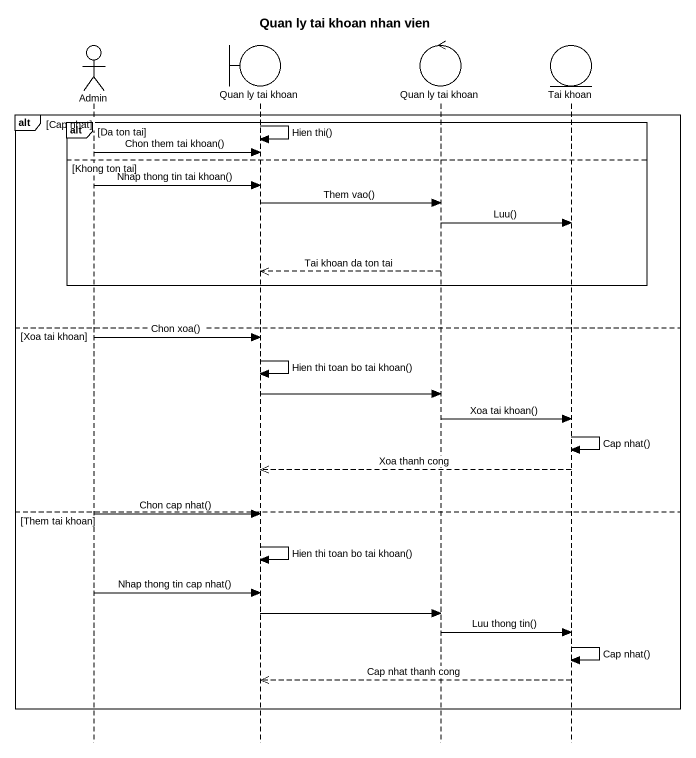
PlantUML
@startuml
title Quan ly tai khoan nhan vien
hide footbox
actor Admin
boundary "Quan ly tai khoan" as Quan_ly_tai_khoan
control "Quan ly tai khoan" as Quan_ly_tai_khoan_2
entity "Tai khoan" as Tai_khoan

alt Cap nhat
  alt Da ton tai
    Quan_ly_tai_khoan -> Quan_ly_tai_khoan : Hien thi()
    Admin -> Quan_ly_tai_khoan : Chon them tai khoan()
  else Khong ton tai
    Admin -> Quan_ly_tai_khoan : Nhap thong tin tai khoan()
    Quan_ly_tai_khoan -> Quan_ly_tai_khoan_2 : Them vao()
    Quan_ly_tai_khoan_2 -> Tai_khoan : Luu()
    Quan_ly_tai_khoan_2 -->> Quan_ly_tai_khoan : Tai khoan da ton tai
  end
else Xoa tai khoan
  Admin -> Quan_ly_tai_khoan : Chon xoa()
  Quan_ly_tai_khoan -> Quan_ly_tai_khoan : Hien thi toan bo tai khoan()
  Quan_ly_tai_khoan -> Quan_ly_tai_khoan_2
  Quan_ly_tai_khoan_2 -> Tai_khoan : Xoa tai khoan()
  Tai_khoan -> Tai_khoan : Cap nhat()
  Tai_khoan -->> Quan_ly_tai_khoan : Xoa thanh cong
else Them tai khoan
  Admin -> Quan_ly_tai_khoan : Chon cap nhat()
  Quan_ly_tai_khoan -> Quan_ly_tai_khoan : Hien thi toan bo tai khoan()
  Admin -> Quan_ly_tai_khoan : Nhap thong tin cap nhat()
  Quan_ly_tai_khoan -> Quan_ly_tai_khoan_2
  Quan_ly_tai_khoan_2 -> Tai_khoan : Luu thong tin()
  Tai_khoan -> Tai_khoan : Cap nhat()
  Tai_khoan -->> Quan_ly_tai_khoan : Cap nhat thanh cong
end
@enduml
